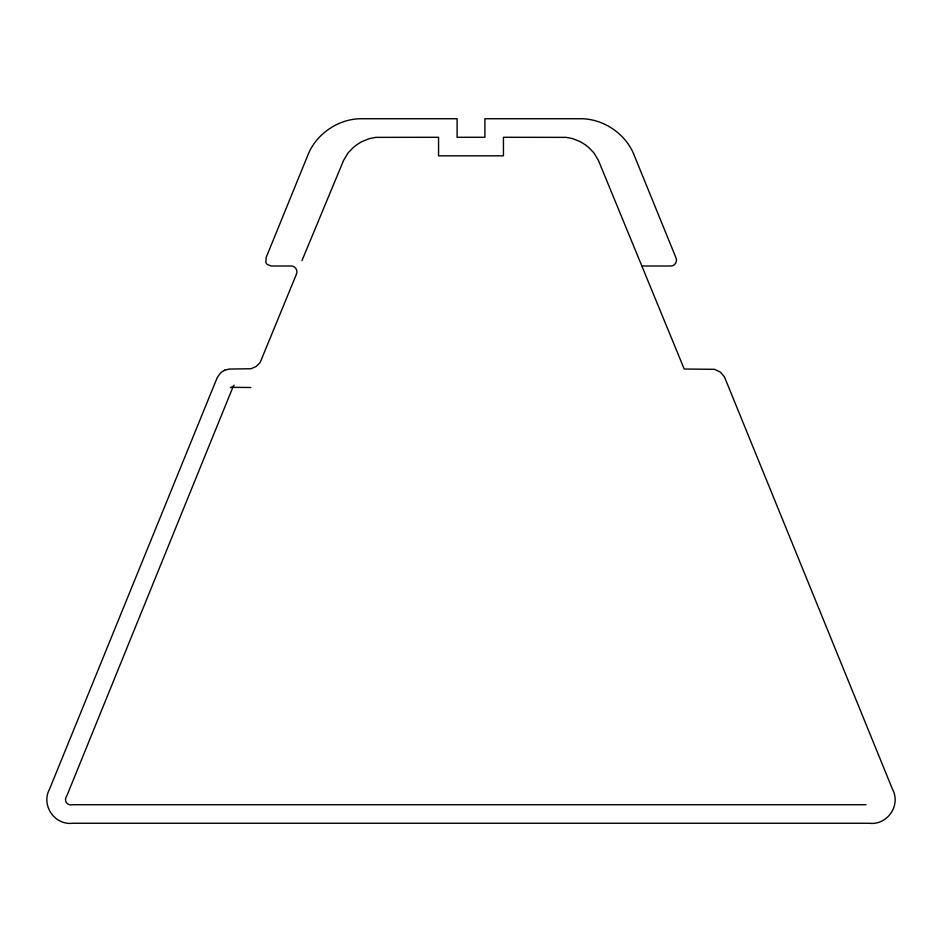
<?xml version="1.0" encoding="UTF-8"?>
<svg xmlns="http://www.w3.org/2000/svg" width="942" height="942" viewBox="0 0 942 942"><rect width="100%" height="100%" fill="white"/><g stroke="black" fill="none" stroke-linecap="round" stroke-linejoin="round"><path stroke-width="1.41" d="M301.958 260.616L343.571 160.423L348.057 152.922L353.368 147.447A45.793 45.793 0 0 1 362.281 141.465L369.358 138.604L375.776 137.367L438.56 137.285L438.56 155.819L503.44 155.819L503.44 137.285L566.224 137.367L572.642 138.604L579.719 141.465A45.793 45.793 0 0 1 588.632 147.458L593.943 152.922L598.429 160.423L684.21 369.028L714.531 369.323L720.371 372.102L724.445 376.871L892.357 788.913C901.282 805.08 887.599 825.428 869.266 823.261L72.734 823.261C54.401 825.428 40.718 805.08 49.643 788.913L217.213 377.612L220.204 373.326A15.967 15.967 0 0 1 224.879 370.182L229.165 369.064L251.043 368.734L256.106 366.52L260.074 362.67L296.271 274.593C298.496 270.554 295.082 265.467 290.489 266.009L271.155 265.985L267.269 264.466A4.981 4.981 0 0 1 265.856 262.359L266.186 257.425L308.693 153.087C317.407 133.364 338.213 119.375 359.762 118.739L457.094 118.739L457.094 137.285L484.906 137.285L484.906 118.739L582.238 118.739C603.787 119.375 624.593 133.364 633.307 153.087L675.814 257.425C678.052 261.476 674.637 266.562 670.045 266.009L642.232 266.009M234.146 385.184L232.756 386.938L230.354 387.574M224.031 370.583L224.879 370.182M250.784 387.492L231.862 387.339M866.016 804.715L73.123 804.715C67.047 806.128 63.314 800.665 66.964 795.554L233.121 386.632"/></g></svg>
